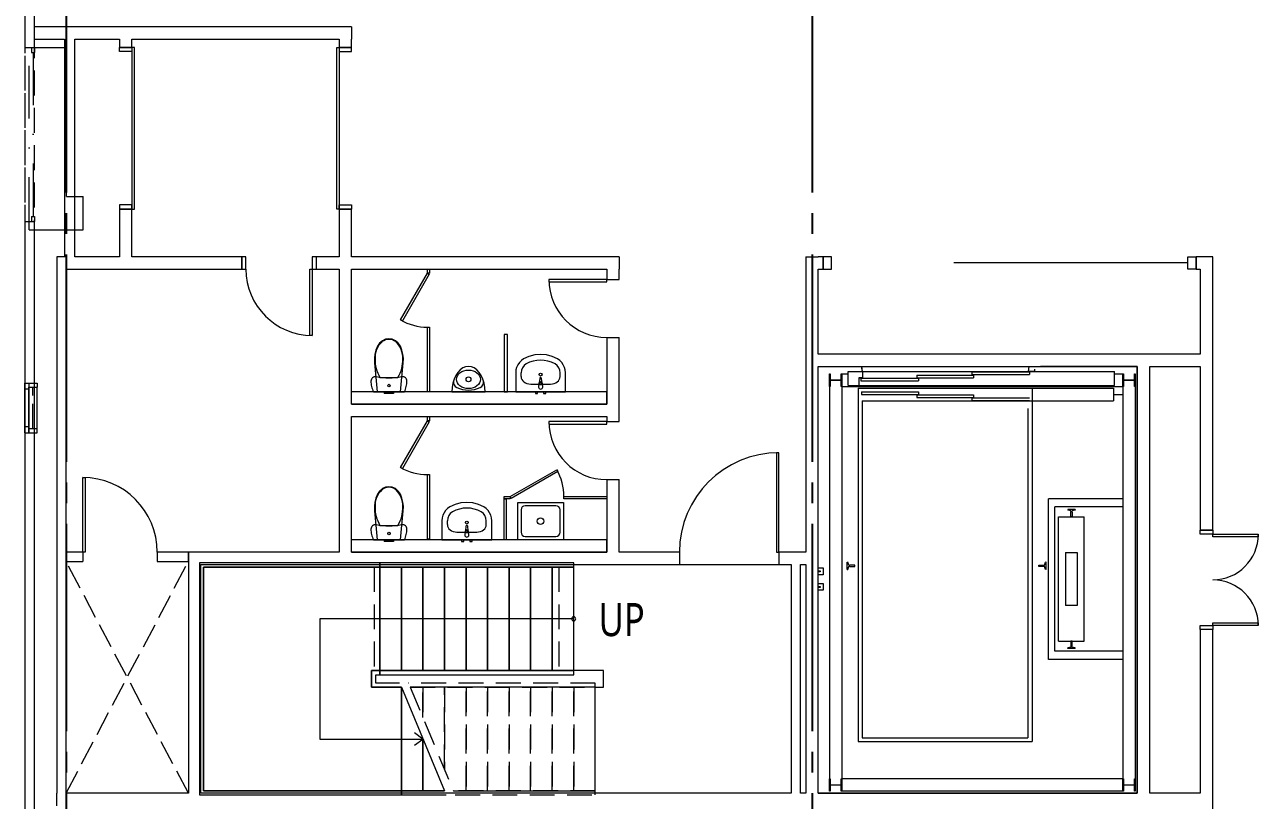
# Model space of a CAD drawing. Header units: millimetres. Extents: x -960 to 41501, y -1010 to 11880.
# Drawn here: x -50 to 1439, y 6051 to 6987 of the extents above; entities that cross this region are included whole.
import ezdxf
from ezdxf.enums import TextEntityAlignment as Align

# ---------------------------------------------------------------- set-up
doc = ezdxf.new("R2010")
doc.units = ezdxf.units.MM
doc.header["$LTSCALE"] = 100
for name, pattern in [('X-S-FAB-L10$0$COL-CEN-LIN', [3.25, 2.5, -0.25, 0.25, -0.25]), ('X-S-FAB-L10$0$HIDDEN', [0.4, 0.3, -0.1]), ('X-S-FAB-L10$0$JJP_虛線(退縮線、投影線、地下室範圍、非屬本工程、圖面分區)', [0.45, 0.3, -0.15]), ('X-S-FAB-L10$0$TAI_虛線', [5.644, 2.822, -2.822]), ('X-S-FAB-L10$0$虛線', [0.846667, 0.423333, -0.423333]), ('X-S-FAB-L10$0$點劃線', [1.340556, 0.635, -0.352778, 0, -0.352778])]:
    doc.linetypes.add(name, pattern=pattern)
for name, color, linetype in [('0-XREF', 7, 'Continuous'), ('X-S-FAB-L10$0$0-DIM-TXT', 8, 'Continuous'), ('X-S-FAB-L10$0$A-OBJE-2D', 8, 'X-S-FAB-L10$0$HIDDEN'), ('X-S-FAB-L10$0$A-OBJE-TOIL.3D', 8, 'Continuous'), ('X-S-FAB-L10$0$A-STRS', 8, 'Continuous'), ('X-S-FAB-L10$0$A-TEXT', 8, 'Continuous'), ('X-S-FAB-L10$0$A-WALL-EX', 8, 'Continuous'), ('X-S-FAB-L10$0$A-WALL-IN', 8, 'Continuous'), ('X-S-FAB-L10$0$BLOCK', 8, 'Continuous'), ('X-S-FAB-L10$0$CCL', 8, 'X-S-FAB-L10$0$COL-CEN-LIN'), ('X-S-FAB-L10$0$Door', 8, 'Continuous'), ('X-S-FAB-L10$0$L10_33_ELV', 8, 'Continuous'), ('X-S-FAB-L10$0$L10_33_SIAGE1', 8, 'Continuous'), ('X-S-FAB-L10$0$L10_33_SIAGE3', 8, 'Continuous'), ('X-S-FAB-L10$0$L10_33_STEEL2', 8, 'Continuous'), ('X-S-FAB-L10$0$S-SLAB-SHOW', 8, 'Continuous'), ('X-S-FAB-L10$0$Window', 8, 'Continuous')]:
    doc.layers.add(name, color=color, linetype=linetype)
doc.styles.add('X-S-FAB-L10$0$CHINA', font='simplex.shx', dxfattribs={"width": 0.75, "bigfont": 'chineset.shx'})
doc.styles.add('X-S-FAB-L10$0$Standard', font='', dxfattribs={"width": 0.8})
doc.styles.add('X-S-FAB-L10$0$TG_NOTE_TEXT', font='simplex.shx', dxfattribs={"width": 0.75, "bigfont": 'chineset.shx'})
doc.styles.get('X-S-FAB-L10$0$Standard').set_extended_font_data('Microsoft JhengHei')

# ---------------------------------------------------------------- blocks, each defined once
blk = doc.blocks.new('X-S-FAB-L10$0$FAB2-L05')
at = {"layer": 'X-S-FAB-L10$0$CCL'}
for p, q in [((-26160, 11005), (-26160, 0)), ((-25260, 11005), (-25260, 0))]:
    blk.add_line(p, q, dxfattribs=at)
blk = doc.blocks.new('X-S-FAB-L10$0$萬用門(22改)-REVISED[22]_1')
at = {"layer": 'X-S-FAB-L10$0$Door', "color": 4, "lineweight": 0}
for p, q in [((217, 6707.5), (212, 6707.5)), ((212, 6707.5), (212, 6692.5)), ((217, 6692.5), (217, 6707.5)), ((302, 6707.5), (297, 6707.5)), ((297, 6707.5), (297, 6692.5)), ((302, 6692.5), (302, 6707.5)), ((212, 6692.5), (217, 6692.5)), ((294, 6612.5), (294, 6692.5)), ((294, 6692.5), (297, 6692.5)), ((297, 6692.5), (297, 6612.5)), ((297, 6692.5), (302, 6692.5)), ((297, 6612.5), (294, 6612.5))]:
    blk.add_line(p, q, dxfattribs=at)
blk.add_arc((297, 6692.5), 80, 180, 270, dxfattribs=at)
blk = doc.blocks.new('X-S-FAB-L10$0$萬用門(22改)-REVISED[23]_1')
at = {"layer": 'X-S-FAB-L10$0$Door', "color": 4, "lineweight": 0}
for p, q in [((652.5, 6680), (582.5, 6680)), ((582.5, 6680), (582.5, 6677)), ((582.5, 6677), (652.5, 6677)), ((652.5, 6677), (652.5, 6680)), ((652.5, 6680), (667.5, 6680)), ((652.5, 6610), (667.5, 6610))]:
    blk.add_line(p, q, dxfattribs=at)
blk.add_arc((652.5, 6680), 70, 180, 270, dxfattribs=at)
blk = doc.blocks.new('X-S-FAB-L10$0$萬用門(22改)-REVISED[24]_1')
at = {"layer": 'X-S-FAB-L10$0$Door', "color": 4, "lineweight": 0}
for p, q in [((652.5, 6508.5), (582.5, 6508.5)), ((582.5, 6508.5), (582.5, 6505.5)), ((582.5, 6505.5), (652.5, 6505.5)), ((652.5, 6505.5), (652.5, 6508.5)), ((652.5, 6508.5), (667.5, 6508.5)), ((652.5, 6438.5), (667.5, 6438.5))]:
    blk.add_line(p, q, dxfattribs=at)
blk.add_arc((652.5, 6508.5), 70, 180, 270, dxfattribs=at)
blk = doc.blocks.new('X-S-FAB-L10$0$萬用門(22改)-REVISED[29]_1')
at = {"layer": 'X-S-FAB-L10$0$Door', "color": 4, "lineweight": 0}
for p, q in [((860, 6471), (857, 6471)), ((857, 6471), (857, 6351)), ((860, 6351), (860, 6471)), ((740, 6351), (740, 6336)), ((857, 6351), (860, 6351)), ((860, 6351), (860, 6336))]:
    blk.add_line(p, q, dxfattribs=at)
blk.add_arc((860, 6351), 120, 90, 180, dxfattribs=at)
blk = doc.blocks.new('X-S-FAB-L10$0$萬用門(22改)-REVISED[30]_1')
at = {"layer": 'X-S-FAB-L10$0$Door', "color": 4, "lineweight": 0}
for p, q in [((20, 6351), (20, 6441)), ((20, 6441), (23, 6441)), ((23, 6441), (23, 6351)), ((23, 6351), (20, 6351)), ((20, 6351), (20, 6339.7)), ((110, 6351), (110, 6339.7))]:
    blk.add_line(p, q, dxfattribs=at)
blk.add_arc((20, 6351), 90, 0, 90, dxfattribs=at)
blk = doc.blocks.new('X-S-FAB-L10$0$萬用門(22改)-REVISED[31]_1')
at = {"layer": 'X-S-FAB-L10$0$Door', "color": 4, "lineweight": 0}
for p, q in [((326.6, 6765), (326.6, 6960)), ((326.6, 6960), (329.6, 6960)), ((329.4, 6960), (329.4, 6955)), ((344.4, 6960), (329.4, 6960)), ((329.4, 6955), (344.4, 6955)), ((329.6, 6960), (329.6, 6765)), ((344.4, 6955), (344.4, 6960)), ((329.6, 6765), (326.6, 6765)), ((329.4, 6765), (329.4, 6770)), ((329.4, 6770), (344.4, 6770)), ((344.4, 6765), (329.4, 6765)), ((344.4, 6770), (344.4, 6765))]:
    blk.add_line(p, q, dxfattribs=at)
blk = doc.blocks.new('X-S-FAB-L10$0$萬用門(22改)-REVISED[32]_1')
at = {"layer": 'X-S-FAB-L10$0$Door', "color": 4, "lineweight": 0}
for p, q in [((64.4, 6955), (64.4, 6960)), ((64.4, 6960), (79.4, 6960)), ((79.4, 6955), (64.4, 6955)), ((79.4, 6960), (79.4, 6955)), ((79.4, 6960), (79.4, 6765)), ((82.4, 6960), (79.4, 6960)), ((82.4, 6765), (82.4, 6960)), ((79.4, 6770), (64.4, 6770)), ((64.4, 6770), (64.4, 6765)), ((64.4, 6765), (79.4, 6765)), ((79.4, 6765), (79.4, 6770)), ((79.4, 6765), (82.4, 6765))]:
    blk.add_line(p, q, dxfattribs=at)
blk = doc.blocks.new('X-S-FAB-L10$0$萬用門(22改)-REVISED[56]_1')
at = {"layer": 'X-S-FAB-L10$0$Door', "linetype": 'X-S-FAB-L10$0$TAI_虛線', "lineweight": 0}
for p, q in [((923.5, 6707.5), (913.5, 6707.5)), ((913.5, 6707.5), (913.5, 6692.5)), ((923.5, 6692.5), (923.5, 6707.5)), ((1353.5, 6700), (923.5, 6700)), ((1353.5, 6692.5), (1353.5, 6707.5)), ((1353.5, 6707.5), (1363.5, 6707.5)), ((1363.5, 6707.5), (1363.5, 6692.5)), ((913.5, 6692.5), (923.5, 6692.5)), ((1363.5, 6692.5), (1353.5, 6692.5))]:
    blk.add_line(p, q, dxfattribs=at)
blk = doc.blocks.new('X-S-FAB-L10')
at = {"layer": 'X-S-FAB-L10$0$A-OBJE-2D', "linetype": 'X-S-FAB-L10$0$HIDDEN', "lineweight": 0}
for p, q in [((0, 6060), (147.5, 6339.8)), ((147.5, 6060), (0, 6339.8))]:
    blk.add_line(p, q, dxfattribs=at)
at = {"layer": 'X-S-FAB-L10$0$A-OBJE-TOIL.3D', "lineweight": 0}
for p, q in [((549, 6562.8), (549, 6567.4)), ((596, 6562.8), (596, 6567.4)), ((378.6, 6561.8), (389.5, 6561.8)), ((389.5, 6561.8), (400.4, 6561.8)), ((560.6, 6553.7), (584.4, 6553.7)), ((571.1, 6552.7), (571.1, 6554.2)), ((573.9, 6552.7), (571.1, 6552.7)), ((573.9, 6554.2), (573.9, 6552.7)), ((385.5, 6544.5), (383.8, 6544.5)), ((383.8, 6544.5), (383.8, 6542.5)), ((385.5, 6542.5), (383.8, 6542.5)), ((387.9, 6544.5), (385.5, 6544.5)), ((387.9, 6542.5), (385.5, 6542.5)), ((388.4, 6544.5), (387.9, 6544.5)), ((387.9, 6544.5), (387.9, 6542.5)), ((388.4, 6542.5), (387.9, 6542.5)), ((389.5, 6544.5), (388.4, 6544.5)), ((389.5, 6542.5), (388.4, 6542.5)), ((390.6, 6544.5), (389.5, 6544.5)), ((390.6, 6542.5), (389.5, 6542.5)), ((391.1, 6544.5), (390.6, 6544.5)), ((391.1, 6542.5), (390.6, 6542.5)), ((391.1, 6544.5), (391.1, 6542.5)), ((393.5, 6544.5), (391.1, 6544.5)), ((393.5, 6542.5), (391.1, 6542.5)), ((395.2, 6544.5), (393.5, 6544.5)), ((395.2, 6542.5), (393.5, 6542.5)), ((395.2, 6544.5), (395.2, 6542.5)), ((549, 6402), (549, 6375)), ((591, 6407), (554, 6407)), ((596, 6375), (596, 6402)), ((460, 6384.3), (460, 6388.9)), ((507, 6384.3), (507, 6388.9)), ((378.6, 6383.3), (389.5, 6383.3)), ((389.5, 6383.3), (400.4, 6383.3)), ((471.6, 6375.2), (495.4, 6375.2)), ((482.1, 6374.2), (482.1, 6375.7)), ((484.9, 6374.2), (482.1, 6374.2)), ((484.9, 6375.7), (484.9, 6374.2)), ((385.5, 6366), (383.8, 6366)), ((383.8, 6366), (383.8, 6364)), ((385.5, 6364), (383.8, 6364)), ((387.9, 6366), (385.5, 6366)), ((387.9, 6364), (385.5, 6364)), ((388.4, 6366), (387.9, 6366)), ((387.9, 6366), (387.9, 6364)), ((388.4, 6364), (387.9, 6364)), ((389.5, 6366), (388.4, 6366)), ((389.5, 6364), (388.4, 6364)), ((390.6, 6366), (389.5, 6366)), ((390.6, 6364), (389.5, 6364)), ((391.1, 6366), (390.6, 6366)), ((391.1, 6364), (390.6, 6364)), ((391.1, 6366), (391.1, 6364)), ((393.5, 6366), (391.1, 6366)), ((393.5, 6364), (391.1, 6364)), ((395.2, 6366), (393.5, 6366)), ((395.2, 6364), (393.5, 6364)), ((395.2, 6366), (395.2, 6364)), ((554, 6370), (591, 6370))]:
    blk.add_line(p, q, dxfattribs=at)
at = {"layer": 'X-S-FAB-L10$0$A-OBJE-TOIL.3D', "lineweight": 0, "flags": 128}
for points in [[(438.2, 6686.3), (405.7, 6630), (403.5, 6631.2), (436, 6687.5)], [(438.5, 6687.5), (436, 6687.5), (436, 6692.5), (438.5, 6692.5)], [(438.5, 6544.5), (436, 6544.5), (436, 6622.5), (438.5, 6622.5)], [(528.5, 6544.5), (532.5, 6544.5), (532.5, 6613.5), (528.5, 6613.5)], [(406.4, 6589.8), (405.2, 6594.8), (403.3, 6599.5), (400.7, 6603.2), (397.4, 6606.1), (393.6, 6607.9), (389.5, 6608.5), (385.4, 6607.9), (381.6, 6606.1), (378.3, 6603.2), (375.7, 6599.5), (373.8, 6594.8), (372.6, 6589.8), (372, 6584.7), (372.2, 6579.5), (375.4, 6544.5), (403.6, 6544.5), (406.8, 6579.5), (407, 6584.7)], [(602.5, 6544.5), (602.5, 6567.4), (602.2, 6570.8), (601.4, 6574), (599.9, 6577.1), (598.1, 6579.8), (595.7, 6582.2), (593, 6584.1), (586.5, 6587.1), (579.6, 6588.9), (572.5, 6589.5), (565.4, 6588.9), (558.5, 6587.1), (552, 6584.1), (549.3, 6582.2), (546.9, 6579.8), (545.1, 6577.1), (543.6, 6574), (542.8, 6570.8), (542.5, 6567.4), (542.5, 6544.5)], [(505.5, 6544.5), (505.2, 6549.8), (504.3, 6554.9), (502.8, 6559.8), (500.8, 6564.1), (498.4, 6567.9), (495.5, 6570.9), (492.3, 6573.2), (489, 6574.5), (485.5, 6575), (482, 6574.5), (478.7, 6573.2), (475.5, 6570.9), (472.6, 6567.9), (470.2, 6564.1), (468.2, 6559.8), (466.7, 6554.9), (465.8, 6549.8), (465.5, 6544.5), (485.5, 6544.5)], [(408.2, 6544.5), (408.9, 6546), (409.5, 6547.6), (410, 6549.1), (410.5, 6550.7), (410.8, 6552.4), (411.1, 6554), (411.2, 6555.7), (411.3, 6557.3), (411.1, 6558.5), (410.7, 6559.6), (410.1, 6560.6), (409.3, 6561.4), (408.3, 6562), (407.3, 6562.4), (406.1, 6562.6), (404.9, 6562.5), (401.1, 6561.8), (397.3, 6561.3), (393.4, 6561), (389.5, 6560.9), (385.6, 6561), (381.7, 6561.3), (377.9, 6561.8), (374.1, 6562.5), (372.9, 6562.6), (371.7, 6562.4), (370.7, 6562), (369.7, 6561.4), (368.9, 6560.6), (368.3, 6559.6), (367.9, 6558.5), (367.7, 6557.3), (367.8, 6555.7), (367.9, 6554), (368.2, 6552.4), (368.5, 6550.7), (369, 6549.1), (369.5, 6547.6), (370.1, 6546), (370.8, 6544.5)], [(568.9, 6544.5), (566.2, 6544.5), (566.2, 6542.5), (568.9, 6542.5)], [(578.9, 6544.5), (576.2, 6544.5), (576.2, 6542.5), (578.9, 6542.5)], [(438.2, 6508.3), (405.7, 6452), (403.5, 6453.2), (436, 6509.5)], [(438.5, 6509.5), (436, 6509.5), (436, 6514.5), (438.5, 6514.5)], [(535.6, 6418), (591.9, 6450.5), (593.2, 6448.3), (536.9, 6415.8)], [(438.5, 6366.5), (436, 6366.5), (436, 6444.5), (438.5, 6444.5)], [(406.4, 6411.3), (405.2, 6416.3), (403.3, 6421), (400.7, 6424.7), (397.4, 6427.6), (393.6, 6429.4), (389.5, 6430), (385.4, 6429.4), (381.6, 6427.6), (378.3, 6424.7), (375.7, 6421), (373.8, 6416.3), (372.6, 6411.3), (372, 6406.2), (372.2, 6401), (375.4, 6366), (403.6, 6366), (406.8, 6401), (407, 6406.2)], [(535.6, 6418), (535.6, 6415.5), (528.5, 6415.5), (528.5, 6418)], [(531, 6366), (528.5, 6366), (528.5, 6415.5), (531, 6415.5)], [(652.5, 6418), (652.5, 6415.5), (600.6, 6415.5), (600.6, 6418)], [(513.5, 6366), (513.5, 6388.9), (513.2, 6392.3), (512.4, 6395.5), (510.9, 6398.6), (509.1, 6401.3), (506.7, 6403.7), (504, 6405.6), (497.5, 6408.6), (490.6, 6410.4), (483.5, 6411), (476.4, 6410.4), (469.5, 6408.6), (463, 6405.6), (460.3, 6403.7), (457.9, 6401.3), (456.1, 6398.6), (454.6, 6395.5), (453.8, 6392.3), (453.5, 6388.9), (453.5, 6366)], [(545, 6411), (600, 6411), (600, 6366), (545, 6366)], [(408.2, 6366), (408.9, 6367.5), (409.5, 6369.1), (410, 6370.6), (410.5, 6372.2), (410.8, 6373.9), (411.1, 6375.5), (411.2, 6377.2), (411.3, 6378.8), (411.1, 6380), (410.7, 6381.1), (410.1, 6382.1), (409.3, 6382.9), (408.3, 6383.5), (407.3, 6383.9), (406.1, 6384.1), (404.9, 6384), (401.1, 6383.3), (397.3, 6382.8), (393.4, 6382.5), (389.5, 6382.4), (385.6, 6382.5), (381.7, 6382.8), (377.9, 6383.3), (374.1, 6384), (372.9, 6384.1), (371.7, 6383.9), (370.7, 6383.5), (369.7, 6382.9), (368.9, 6382.1), (368.3, 6381.1), (367.9, 6380), (367.7, 6378.8), (367.8, 6377.2), (367.9, 6375.5), (368.2, 6373.9), (368.5, 6372.2), (369, 6370.6), (369.5, 6369.1), (370.1, 6367.5), (370.8, 6366)], [(479.9, 6366), (477.2, 6366), (477.2, 6364), (479.9, 6364)], [(489.9, 6366), (487.2, 6366), (487.2, 6364), (489.9, 6364)]]:
    blk.add_lwpolyline(points, close=True, dxfattribs=at)
for points in [[(575, 6550.2), (574.6, 6554.4, 0.12102), (574.3, 6555.4), (573.6, 6560.7, 0.882566), (571.4, 6560.7), (570.7, 6555.4, 0.12102), (570.4, 6554.4), (570, 6550.2, 1)], [(486, 6371.7), (485.6, 6375.9, 0.12102), (485.3, 6376.9), (484.6, 6382.2, 0.882566), (482.4, 6382.2), (481.7, 6376.9, 0.12102), (481.4, 6375.9), (481, 6371.7, 1)]]:
    blk.add_lwpolyline(points, format="xyb", close=True, dxfattribs=at)
for points in [[(652.5, 6544.5), (344.5, 6544.5)], [(344.5, 6529.5), (344.5, 6544.5)], [(652.5, 6529.5), (652.5, 6544.5)], [(344.5, 6529.5), (652.5, 6529.5)], [(652.5, 6366), (344.5, 6366)], [(344.5, 6351), (344.5, 6366)], [(652.5, 6351), (652.5, 6366)], [(344.5, 6351), (652.5, 6351)]]:
    blk.add_lwpolyline(points, dxfattribs=at)
at = {"layer": 'X-S-FAB-L10$0$A-OBJE-TOIL.3D', "lineweight": 0}
for centre, radius in [((572.5, 6565.2), 1.75), ((485.5, 6559.5), 3), ((483.5, 6386.7), 1.75), ((572.5, 6388.5), 4)]:
    blk.add_circle(centre, radius, dxfattribs=at)
for centre, radius, start, end in [((436, 6687.5), 65, 240, 270), ((474.3, 6556), 7, 169.1855, 244.5474), ((485.5, 6579.5), 33, 244.5474, 270), ((485.5, 6579.5), 33, 270, 295.4526), ((496.7, 6556), 7, 295.4526, 10.8145), ((572.5, 6554.2), 2.11, 32.771, 147.229), ((572.5, 6554.2), 1.36, 0, 180), ((436, 6509.5), 65, 240, 270), ((535.6, 6418), 65, 0, 30), ((554, 6402), 5, 90, 180), ((591, 6402), 5, 0, 90), ((483.5, 6375.7), 2.11, 32.771, 147.229), ((483.5, 6375.7), 1.36, 0, 180), ((554, 6375), 5, 180, 270), ((591, 6375), 5, 270, 0)]:
    blk.add_arc(centre, radius, start, end, dxfattribs=at)
for centre, major_axis, ratio, start_param, end_param in [((398.4, 6585.7), (0, 25.7), 0.999377, 0.725935, 1.626524), ((389.6, 6593.8), (0, 13.9), 0.999377, 0.005861, 0.632505), ((389.4, 6593.8), (0, 13.9), 0.999377, 5.650681, 6.277325), ((380.6, 6585.7), (0, 25.7), 0.999377, 4.656658, 5.557246), ((415.3, 6583.3), (0, 42.6), 0.999377, 1.547178, 2.100199), ((363.7, 6583.3), (0, 42.6), 0.999377, 4.182984, 4.736005), ((572.5, 6544.5), (0, 38.2), 0.956522, 5.78621, 6.78016), ((560.6, 6567.4), (0, 12.1), 0.956522, 0.496975, 1.570796), ((584.4, 6567.4), (0, 12.1), 0.956522, 4.712389, 5.78621), ((560.6, 6562.8), (11.6, 0), 0.783646, 3.141593, 4.712389), ((584.4, 6562.8), (11.6, 0), 0.783646, 4.712389, 6.283185), ((398.4, 6407.2), (0, 25.7), 0.999377, 0.725935, 1.626524), ((389.6, 6415.3), (0, 13.9), 0.999377, 0.005861, 0.632505), ((389.4, 6415.3), (0, 13.9), 0.999377, 5.650681, 6.277325), ((380.6, 6407.2), (0, 25.7), 0.999377, 4.656658, 5.557246), ((415.3, 6404.8), (0, 42.6), 0.999377, 1.547178, 2.100199), ((363.7, 6404.8), (0, 42.6), 0.999377, 4.182984, 4.736005), ((483.5, 6366), (0, 38.2), 0.956522, 5.78621, 6.78016), ((471.6, 6388.9), (0, 12.1), 0.956522, 0.496975, 1.570796), ((495.4, 6388.9), (0, 12.1), 0.956522, 4.712389, 5.78621), ((471.6, 6384.3), (11.6, 0), 0.783646, 3.141593, 4.712389), ((495.4, 6384.3), (11.6, 0), 0.783646, 4.712389, 6.283185)]:
    blk.add_ellipse(centre, major_axis=major_axis, ratio=ratio, start_param=start_param, end_param=end_param, dxfattribs=at)
for centre, major_axis, ratio in [((485.5, 6559.5), (14.5, 0), 0.772414), ((389.5, 6552), (1.5, 0), 0.999724), ((389.5, 6373.5), (1.5, 0), 0.999724)]:
    blk.add_ellipse(centre, major_axis=major_axis, ratio=ratio, dxfattribs=at)
at = {"layer": 'X-S-FAB-L10$0$A-STRS', "lineweight": 0}
for p, q in [((378.5, 6338), (160.9, 6338)), ((160.9, 6338), (160.9, 6058)), ((165.9, 6063), (165.9, 6333)), ((165.9, 6333), (378.5, 6333)), ((165.9, 6333), (165.9, 6063)), ((371.6, 6333), (165.9, 6333)), ((165.9, 6333), (165.9, 6063)), ((378.5, 6333), (165.9, 6333)), ((378.5, 6333), (371.6, 6333)), ((612.5, 6338), (378.5, 6338)), ((378.5, 6338), (378.5, 6333)), ((378.5, 6333), (378.5, 6338)), ((378.5, 6333), (612.5, 6333)), ((612.5, 6333), (378.5, 6333)), ((378.5, 6208), (378.5, 6333)), ((378.5, 6208), (378.5, 6333)), ((378.5, 6208), (378.5, 6333)), ((404.5, 6333), (378.5, 6333)), ((378.5, 6333), (378.5, 6208)), ((378.5, 6208), (378.5, 6333)), ((404.5, 6208), (404.5, 6333)), ((430.5, 6333), (404.5, 6333)), ((404.5, 6333), (404.5, 6208)), ((404.5, 6208), (404.5, 6333)), ((430.5, 6208), (430.5, 6333)), ((456.5, 6333), (430.5, 6333)), ((430.5, 6333), (430.5, 6208)), ((430.5, 6208), (430.5, 6333)), ((456.5, 6208), (456.5, 6333)), ((482.5, 6333), (456.5, 6333)), ((456.5, 6333), (456.5, 6208)), ((456.5, 6208), (456.5, 6333)), ((482.5, 6208), (482.5, 6333)), ((508.5, 6333), (482.5, 6333)), ((482.5, 6333), (482.5, 6208)), ((482.5, 6208), (482.5, 6333)), ((508.5, 6208), (508.5, 6333)), ((534.5, 6333), (508.5, 6333)), ((508.5, 6333), (508.5, 6208)), ((508.5, 6208), (508.5, 6333)), ((534.5, 6208), (534.5, 6333)), ((560.5, 6333), (534.5, 6333)), ((534.5, 6333), (534.5, 6208)), ((534.5, 6208), (534.5, 6333)), ((560.5, 6208), (560.5, 6333)), ((586.5, 6333), (560.5, 6333)), ((560.5, 6333), (560.5, 6208)), ((560.5, 6208), (560.5, 6333)), ((586.5, 6208), (586.5, 6333)), ((612.5, 6333), (586.5, 6333)), ((586.5, 6333), (586.5, 6208)), ((586.5, 6208), (586.5, 6333)), ((612.5, 6333), (612.5, 6338)), ((612.5, 6208), (612.5, 6333)), ((612.5, 6208), (612.5, 6333)), ((378.5, 6270.5), (306, 6270.5)), ((306, 6270.5), (306, 6125.5)), ((586.5, 6270.5), (378.5, 6270.5)), ((612.5, 6270.5), (586.5, 6270.5)), ((378.5, 6208), (368.5, 6208)), ((368.5, 6208), (368.5, 6188)), ((368.5, 6188), (368.5, 6208)), ((368.5, 6208), (371.6, 6208)), ((368.5, 6188), (368.5, 6208)), ((368.5, 6208), (378.5, 6208)), ((371.6, 6208), (378.5, 6208)), ((612.5, 6208), (378.5, 6208)), ((378.5, 6208), (378.5, 6203)), ((378.5, 6203), (378.5, 6208)), ((378.5, 6208), (612.5, 6208)), ((378.5, 6208), (404.5, 6208)), ((404.5, 6208), (430.5, 6208)), ((430.5, 6208), (456.5, 6208)), ((456.5, 6208), (482.5, 6208)), ((482.5, 6208), (508.5, 6208)), ((508.5, 6208), (534.5, 6208)), ((534.5, 6208), (560.5, 6208)), ((560.5, 6208), (586.5, 6208)), ((586.5, 6208), (612.5, 6208)), ((612.5, 6203), (612.5, 6208)), ((373.5, 6193), (373.5, 6203)), ((373.5, 6203), (378.5, 6203)), ((402.4, 6193), (373.5, 6193)), ((378.5, 6203), (612.5, 6203)), ((368.5, 6188), (404.5, 6188)), ((404.5, 6188), (368.5, 6188)), ((404.5, 6188), (368.5, 6188)), ((404.5, 6188), (404.5, 6063)), ((404.5, 6188), (404.5, 6063)), ((404.5, 6063), (404.5, 6188)), ((404.5, 6188), (404.5, 6063)), ((404.5, 6188), (456.5, 6063)), ((430.5, 6125.5), (420.5, 6133)), ((306, 6125.5), (404.5, 6125.5)), ((404.5, 6125.5), (430.5, 6125.5)), ((420.5, 6118), (430.5, 6125.5)), ((430.5, 6125.5), (430.5, 6063)), ((430.5, 6063), (430.5, 6125.5)), ((430.5, 6125.5), (430.5, 6063)), ((404.5, 6063), (165.9, 6063)), ((165.9, 6063), (404.5, 6063)), ((165.9, 6063), (404.5, 6063)), ((404.5, 6058), (404.5, 6063)), ((456.5, 6063), (404.5, 6063)), ((404.5, 6063), (404.5, 6058)), ((404.5, 6063), (456.5, 6063)), ((404.5, 6063), (430.5, 6063)), ((430.5, 6063), (456.5, 6063)), ((160.9, 6058), (404.5, 6058)), ((404.5, 6058), (458.6, 6058))]:
    blk.add_line(p, q, dxfattribs=at)
at = {"layer": 'X-S-FAB-L10$0$A-STRS', "linetype": 'X-S-FAB-L10$0$JJP_虛線(退縮線、投影線、地下室範圍、非屬本工程、圖面分區)', "lineweight": 0}
for p, q in [((371.6, 6333), (371.6, 6208)), ((594.7, 6333), (594.7, 6208)), ((638.5, 6193), (413.3, 6193)), ((638.5, 6188), (638.5, 6193)), ((404.5, 6188), (404.5, 6063)), ((415.3, 6188), (638.5, 6188)), ((430.5, 6188), (415.3, 6188)), ((415.3, 6188), (467.3, 6063)), ((430.5, 6188), (430.5, 6151.5)), ((430.5, 6151.5), (430.5, 6188)), ((430.5, 6188), (430.5, 6151.5)), ((456.5, 6188), (430.5, 6188)), ((456.5, 6188), (456.5, 6089)), ((456.5, 6089), (456.5, 6188)), ((456.5, 6188), (456.5, 6089)), ((482.5, 6188), (456.5, 6188)), ((482.5, 6188), (482.5, 6063)), ((482.5, 6063), (482.5, 6188)), ((482.5, 6188), (482.5, 6063)), ((508.5, 6188), (482.5, 6188)), ((508.5, 6188), (508.5, 6063)), ((508.5, 6063), (508.5, 6188)), ((508.5, 6188), (508.5, 6063)), ((534.5, 6188), (508.5, 6188)), ((534.5, 6188), (534.5, 6063)), ((534.5, 6063), (534.5, 6188)), ((534.5, 6188), (534.5, 6063)), ((560.5, 6188), (534.5, 6188)), ((560.5, 6188), (560.5, 6063)), ((560.5, 6063), (560.5, 6188)), ((560.5, 6188), (560.5, 6063)), ((586.5, 6188), (560.5, 6188)), ((586.5, 6188), (586.5, 6063)), ((586.5, 6063), (586.5, 6188)), ((586.5, 6188), (586.5, 6063)), ((612.5, 6188), (586.5, 6188)), ((612.5, 6188), (612.5, 6063)), ((612.5, 6063), (612.5, 6188)), ((612.5, 6188), (612.5, 6063)), ((638.5, 6188), (612.5, 6188)), ((638.5, 6063), (638.5, 6188)), ((638.5, 6063), (467.3, 6063)), ((467.3, 6063), (482.5, 6063)), ((482.5, 6063), (508.5, 6063)), ((508.5, 6063), (534.5, 6063)), ((534.5, 6063), (560.5, 6063)), ((560.5, 6063), (586.5, 6063)), ((586.5, 6063), (612.5, 6063)), ((612.5, 6063), (638.5, 6063)), ((638.5, 6058), (638.5, 6063)), ((469.4, 6058), (638.5, 6058))]:
    blk.add_line(p, q, dxfattribs=at)
at = {"layer": 'X-S-FAB-L10$0$A-STRS', "linetype": 'X-S-FAB-L10$0$虛線', "lineweight": 0}
for p, q in [((638.5, 6188), (415.3, 6188)), ((638.5, 6063), (638.5, 6188)), ((467.3, 6063), (638.5, 6063))]:
    blk.add_line(p, q, dxfattribs=at)
at = {"layer": 'X-S-FAB-L10$0$A-STRS', "lineweight": 0, "flags": 128}
blk.add_lwpolyline([(612.5, 6273, 1), (612.5, 6268, 1)], format="xyb", close=True, dxfattribs=at)
at = {"layer": 'X-S-FAB-L10$0$A-WALL-EX', "linetype": 'X-S-FAB-L10$0$JJP_虛線(退縮線、投影線、地下室範圍、非屬本工程、圖面分區)', "lineweight": 0}
blk.add_line((-50, 8288), (-50, -253), dxfattribs=at)
at = {"layer": 'X-S-FAB-L10$0$A-WALL-EX', "lineweight": 0}
for p, q in [((-50, 7000), (-50, 6960)), ((-38, 6960), (-38, 7000)), ((-50, 6960), (-38, 6960)), ((-50, 6750), (-38, 6750)), ((-50, 6750), (-50, 6555)), ((-38, 6555), (-38, 6750)), ((-50, 6555), (-50, 6495)), ((-38, 6495), (-38, 6555)), ((-50, 6495), (-50, 5585)), ((-38, 5585), (-38, 6495))]:
    blk.add_line(p, q, dxfattribs=at)
at = {"layer": 'X-S-FAB-L10$0$A-WALL-EX', "linetype": 'X-S-FAB-L10$0$JJP_虛線(退縮線、投影線、地下室範圍、非屬本工程、圖面分區)', "lineweight": 0, "flags": 128}
for points in [[(-50, 8300), (-50, -265)], [(-38, -253), (-38, 8288)]]:
    blk.add_lwpolyline(points, dxfattribs=at)
at = {"layer": 'X-S-FAB-L10$0$A-WALL-IN', "lineweight": 0}
for p, q in [((79.4, 6960), (64.6, 6960)), ((329.6, 6960), (344.4, 6960)), ((79.4, 6765), (64.6, 6765)), ((329.6, 6765), (344.4, 6765)), ((212, 6692.5), (212, 6707.5)), ((302, 6692.5), (302, 6707.5)), ((913.5, 6692.5), (913.5, 6707.5)), ((1363.5, 6692.5), (1363.5, 6707.5)), ((1383.5, 6707.5), (1368.5, 6707.5)), ((1383.5, 6377.5), (1383.5, 6707.5)), ((1368.5, 6692.5), (1368.5, 6590)), ((652.5, 6680), (667.5, 6680)), ((652.5, 6610), (667.5, 6610)), ((1368.5, 6575), (1368.5, 6377.5)), ((652.5, 6508.5), (667.5, 6508.5)), ((652.5, 6438.5), (667.5, 6438.5)), ((1383.5, 6377.5), (1368.5, 6377.5)), ((20, 6351), (20, 6339.8)), ((110, 6351), (110, 6339.8)), ((740, 6351), (740, 6336)), ((860, 6351), (860, 6336)), ((1383.5, 6257.5), (1368.5, 6257.5)), ((1368.5, 6257.5), (1368.5, 6060)), ((1383.5, 6020), (1383.5, 6257.5))]:
    blk.add_line(p, q, dxfattribs=at)
at = {"layer": 'X-S-FAB-L10$0$A-WALL-IN', "lineweight": 0, "flags": 128}
for points in [[(344.4, 6985), (-38, 6985)], [(-38, 6970), (-38, 6985)], [(344.4, 6985), (344.4, 6970)], [(-38, 6970), (-1.8, 6970)], [(-1.8, 6970), (-1.8, 6707.5)], [(10.7, 6970), (64.6, 6970)], [(10.7, 6707.5), (10.7, 6970)], [(64.6, 6970), (64.6, 6960)], [(79.4, 6970), (329.6, 6970)], [(79.4, 6960), (79.4, 6970)], [(329.6, 6970), (329.6, 6960)], [(344.4, 6960), (344.4, 6970)], [(64.6, 6765), (64.6, 6707.5)], [(79.4, 6707.5), (79.4, 6765)], [(329.6, 6765), (329.6, 6707.5)], [(344.4, 6707.5), (344.4, 6765)], [(0, 6707.5), (-11.3, 6707.5)], [(-11.3, 6707.5), (-11.3, 6060)], [(64.6, 6707.5), (10.7, 6707.5)], [(212, 6707.5), (79.4, 6707.5)], [(329.6, 6707.5), (302, 6707.5)], [(667.5, 6707.5), (344.4, 6707.5)], [(667.5, 6707.5), (667.5, 6692.5)], [(892.5, 6707.5), (907.5, 6707.5)], [(892.5, 6707.5), (892.5, 6351)], [(913.5, 6707.5), (907.5, 6707.5)], [(1368.5, 6707.5), (1363.5, 6707.5)], [(0, 6692.5), (212, 6692.5)], [(0, 6351), (0, 6692.5)], [(302, 6692.5), (329.5, 6692.5)], [(329.5, 6692.5), (329.5, 6351)], [(344.5, 6692.5), (652.5, 6692.5)], [(344.5, 6529.5), (344.5, 6692.5)], [(652.5, 6692.5), (652.5, 6680)], [(667.5, 6680), (667.5, 6692.5)], [(907.5, 6590), (907.5, 6692.5)], [(907.5, 6692.5), (913.5, 6692.5)], [(1363.5, 6692.5), (1368.5, 6692.5)], [(652.5, 6610), (652.5, 6529.5)], [(667.5, 6508.5), (667.5, 6610)], [(1368.5, 6590), (907.5, 6590)], [(907.5, 6060), (907.5, 6575)], [(907.5, 6575), (1292.5, 6575)], [(1292.5, 6575), (1292.5, 6060)], [(1307.5, 6575), (1368.5, 6575)], [(1307.5, 6060), (1307.5, 6575)], [(652.5, 6529.5), (344.5, 6529.5)], [(344.5, 6351), (344.5, 6514.5)], [(344.5, 6514.5), (652.5, 6514.5)], [(652.5, 6514.5), (652.5, 6508.5)], [(652.5, 6438.5), (652.5, 6351)], [(667.5, 6351), (667.5, 6438.5)], [(20, 6351), (0, 6351)], [(147.5, 6351), (110, 6351)], [(329.5, 6351), (147.5, 6351)], [(147.5, 6351), (147.5, 6336)], [(147.5, 6339.8), (147.5, 6351)], [(652.5, 6351), (344.5, 6351)], [(740, 6351), (667.5, 6351)], [(892.5, 6351), (860, 6351)], [(0, 6060), (0, 6339.8)], [(0, 6339.8), (20, 6339.8)], [(110, 6339.8), (147.5, 6339.8)], [(147.5, 6336), (147.5, 6060)], [(162.5, 6336), (740, 6336)], [(162.5, 6060), (162.5, 6336)], [(860, 6336), (875, 6336)], [(875, 6336), (875, 6060)], [(886.2, 6336), (892.5, 6336)], [(886.2, 6060), (886.2, 6336)], [(892.5, 6336), (892.5, 6060)], [(-11.3, 6045), (-11.3, 6060)], [(147.5, 6060), (0, 6060)], [(875, 6060), (162.5, 6060)], [(892.5, 6060), (886.2, 6060)], [(1292.5, 6060), (907.5, 6060)], [(1368.5, 6060), (1307.5, 6060)]]:
    blk.add_lwpolyline(points, dxfattribs=at)
at = {"layer": 'X-S-FAB-L10$0$Door', "linetype": 'X-S-FAB-L10$0$點劃線', "lineweight": 0}
for p, q in [((-44.6, 6960), (0.4, 6960)), ((-44.6, 6740), (-44.6, 6960)), ((-41.6, 6960), (-41.6, 6954)), ((-41.6, 6954), (-38, 6954)), ((-39.8, 6954), (-39.8, 6756)), ((-38, 6960), (-38, 6954)), ((0.4, 6780), (0.4, 6960)), ((0.4, 6780), (20.4, 6780)), ((20.4, 6740), (20.4, 6780)), ((-41.6, 6756), (-41.6, 6750)), ((-41.6, 6756), (-38, 6756)), ((-41.6, 6750), (-38, 6750)), ((-38, 6756), (-38, 6750)), ((-44.6, 6740), (0.4, 6740)), ((0.4, 6740), (20.4, 6740))]:
    blk.add_line(p, q, dxfattribs=at)
at = {"layer": 'X-S-FAB-L10$0$Door', "lineweight": 0}
for p, q in [((1368.5, 6372.5), (1368.5, 6377.5)), ((1368.5, 6377.5), (1383.5, 6377.5)), ((1383.5, 6372.5), (1368.5, 6372.5)), ((1383.5, 6377.5), (1383.5, 6372.5)), ((1383.5, 6372.5), (1438.5, 6372.5)), ((1383.5, 6369.5), (1383.5, 6372.5)), ((1438.5, 6372.5), (1438.5, 6369.5)), ((1438.5, 6369.5), (1383.5, 6369.5)), ((1368.5, 6257.5), (1368.5, 6262.5)), ((1368.5, 6262.5), (1383.5, 6262.5)), ((1383.5, 6257.5), (1368.5, 6257.5)), ((1383.5, 6265.5), (1438.5, 6265.5)), ((1383.5, 6262.5), (1383.5, 6265.5)), ((1438.5, 6262.5), (1383.5, 6262.5)), ((1383.5, 6262.5), (1383.5, 6257.5)), ((1438.5, 6265.5), (1438.5, 6262.5))]:
    blk.add_line(p, q, dxfattribs=at)
for centre, start, end in [((1383.5, 6372.5), 270, 0), ((1383.5, 6262.5), 0, 90)]:
    blk.add_arc(centre, 55, start, end, dxfattribs=at)
at = {"layer": 'X-S-FAB-L10$0$L10_33_ELV', "lineweight": 0}
for p, q in [((921, 6566), (921, 6062.5)), ((936, 6566), (943.5, 6566)), ((936, 6566), (936, 6062.5)), ((943.5, 6568.9), (1265, 6568.9)), ((943.5, 6552), (943.5, 6568.9)), ((960.8, 6568.9), (959.8, 6575)), ((960.8, 6568.9), (959.8, 6575)), ((961, 6568.9), (960, 6575)), ((961, 6568.9), (960, 6575)), ((960.8, 6568.9), (960.8, 6565.4)), ((960.8, 6568.9), (960.8, 6561.7)), ((961, 6568.9), (961, 6568.9)), ((961, 6568.9), (961, 6565.2)), ((961, 6568.9), (961, 6561.5)), ((1026.3, 6564.7), (1094.8, 6564.7)), ((1026.3, 6564.7), (1026.3, 6561.5)), ((1092.8, 6568.4), (1092.8, 6565.2)), ((1092.8, 6568.4), (1162.5, 6568.4)), ((1092.8, 6565.2), (1162.5, 6565.2)), ((1094.8, 6564.7), (1094.8, 6561.5)), ((1161, 6568.9), (1162, 6575)), ((1161, 6568.9), (1162, 6575)), ((1161, 6568.9), (1161, 6568.9)), ((1168.5, 6568.9), (1161, 6568.9)), ((1168.5, 6568.9), (1161, 6568.9)), ((1161.2, 6569.1), (1162.2, 6575)), ((1161.2, 6569.1), (1162.2, 6575)), ((1168.3, 6569.1), (1161.2, 6569.1)), ((1168.3, 6569.1), (1161.2, 6569.1)), ((1162.5, 6568.4), (1162.5, 6565.2)), ((1168.3, 6571.9), (1168.3, 6569.1)), ((1168.3, 6571.9), (1168.5, 6571.9)), ((1168.3, 6571.7), (1168.3, 6569.1)), ((1168.5, 6571.9), (1168.5, 6568.9)), ((1168.5, 6571.7), (1168.5, 6568.9)), ((1265, 6552), (1265, 6568.9)), ((1265, 6566), (1275, 6566)), ((1275, 6566), (1275, 6062.5)), ((1290, 6566), (1290, 6062.5)), ((936, 6551), (1275, 6551)), ((943.5, 6552), (1265, 6552)), ((956.8, 6561.7), (960.8, 6561.7)), ((956.8, 6552), (956.8, 6561.7)), ((957, 6561.5), (961, 6561.5)), ((957, 6552), (957, 6561.5)), ((959, 6561), (1028.3, 6561)), ((959, 6561), (959, 6557.8)), ((959, 6557.8), (1028.3, 6557.8)), ((1026.3, 6561.5), (1094.8, 6561.5)), ((1028.3, 6561), (1028.3, 6557.8)), ((955.5, 6549), (1263.8, 6549)), ((955.5, 6549), (955.5, 6122.5)), ((959.5, 6544.5), (1028.3, 6544.5)), ((959.5, 6544.5), (959.5, 6541.3)), ((959.5, 6541.3), (1028.3, 6541.3)), ((1026.3, 6540.8), (1094.8, 6540.8)), ((1026.3, 6540.8), (1026.3, 6537.6)), ((1026.3, 6537.6), (1094.8, 6537.6)), ((1028.3, 6544.5), (1028.3, 6541.3)), ((1092.8, 6537.1), (1092.8, 6533.9)), ((1092.8, 6537.1), (1162.5, 6537.1)), ((1094.8, 6540.8), (1094.8, 6537.6)), ((1165.5, 6549), (1165.5, 6122.5)), ((1263.8, 6549), (1263.8, 6549)), ((1263.8, 6549), (1263.8, 6549)), ((1263.8, 6549), (1263.8, 6533.4)), ((1275, 6541), (1263.8, 6541)), ((960.5, 6533.4), (1263.8, 6533.4)), ((960.5, 6533.4), (960.5, 6126.9)), ((1092.8, 6533.9), (1162.5, 6533.9)), ((1160.5, 6524.4), (1160.5, 6126.9)), ((1185.5, 6221.5), (1185.5, 6415.5)), ((1275, 6415.5), (1185.5, 6415.5)), ((1193, 6231.5), (1193, 6405.5)), ((1275, 6405.5), (1193, 6405.5)), ((1208.5, 6402.4), (1208.5, 6401.7)), ((1217.4, 6402.4), (1208.5, 6402.4)), ((1212.2, 6400.7), (1208.5, 6401.7)), ((1217.4, 6401.7), (1213.8, 6400.7)), ((1217.4, 6402.4), (1217.4, 6401.7)), ((1197.5, 6243.5), (1197.5, 6393.5)), ((1197.5, 6393.5), (1228.5, 6393.5)), ((1212.2, 6399.4), (1212.2, 6399.4)), ((1212.2, 6399.4), (1212.2, 6399.4)), ((1212.2, 6393.5), (1212.2, 6399.4)), ((1213.8, 6393.5), (1212.2, 6393.5)), ((1212.5, 6400.2), (1212.5, 6399.7)), ((1213.5, 6400.2), (1213.5, 6399.7)), ((1213.8, 6399.4), (1213.8, 6399.4)), ((1213.8, 6399.4), (1213.8, 6399.4)), ((1213.8, 6399.4), (1213.8, 6393.5)), ((1228.5, 6243.5), (1228.5, 6393.5)), ((1205.8, 6350.5), (1205.8, 6286.5)), ((1205.8, 6350.5), (1220.1, 6350.5)), ((1213, 6350.5), (1213, 6350.5)), ((1220.1, 6350.5), (1220.1, 6286.5)), ((942.6, 6330.1), (942.6, 6339)), ((942.6, 6339), (943.3, 6339)), ((942.6, 6330.1), (943.3, 6330.1)), ((944.3, 6335.3), (943.3, 6339)), ((943.3, 6330.1), (944.3, 6333.7)), ((944.5, 6334.5), (944.5, 6334.5)), ((944.5, 6334.5), (944.5, 6334.5)), ((944.8, 6335), (945.3, 6335)), ((944.8, 6334), (945.3, 6334)), ((951.5, 6335.3), (945.6, 6335.3)), ((945.6, 6335.3), (945.6, 6335.3)), ((945.6, 6335.3), (945.6, 6335.3)), ((945.6, 6333.7), (951.5, 6333.7)), ((945.6, 6333.7), (945.6, 6333.7)), ((945.6, 6333.7), (945.6, 6333.7)), ((951.5, 6333.7), (951.5, 6335.3)), ((1173.5, 6335.3), (1179.3, 6335.3)), ((1173.5, 6333.7), (1173.5, 6335.3)), ((1179.3, 6333.7), (1173.5, 6333.7)), ((1179.3, 6335.3), (1179.3, 6335.3)), ((1179.3, 6335.3), (1179.3, 6335.3)), ((1179.3, 6333.7), (1179.3, 6333.7)), ((1179.3, 6333.7), (1179.3, 6333.7)), ((1180.2, 6335), (1179.6, 6335)), ((1180.2, 6334), (1179.6, 6334)), ((1180.7, 6335.3), (1181.6, 6339)), ((1181.6, 6330.1), (1180.7, 6333.7)), ((1182.4, 6339), (1181.6, 6339)), ((1182.4, 6330.1), (1181.6, 6330.1)), ((1182.4, 6330.1), (1182.4, 6339)), ((1220.1, 6286.5), (1205.8, 6286.5)), ((1197.5, 6243.5), (1228.5, 6243.5)), ((1206.5, 6243.5), (1224.5, 6243.5)), ((1212.2, 6243.5), (1212.2, 6237.7)), ((1213.8, 6243.5), (1212.2, 6243.5)), ((1212.2, 6237.7), (1212.2, 6237.7)), ((1212.2, 6237.7), (1212.2, 6237.7)), ((1212.5, 6236.8), (1212.5, 6237.4)), ((1213.5, 6236.8), (1213.5, 6237.4)), ((1213.8, 6237.7), (1213.8, 6243.5)), ((1213.8, 6237.7), (1213.8, 6237.7)), ((1213.8, 6237.7), (1213.8, 6237.7)), ((1275, 6231.5), (1193, 6231.5)), ((1212.2, 6236.3), (1208.5, 6235.4)), ((1208.5, 6234.6), (1208.5, 6235.4)), ((1217.4, 6234.6), (1208.5, 6234.6)), ((1217.4, 6235.4), (1213.8, 6236.3)), ((1217.4, 6234.6), (1217.4, 6235.4)), ((1275, 6221.5), (1185.5, 6221.5)), ((955.5, 6122.5), (1165.5, 6122.5)), ((960.5, 6126.9), (1160.5, 6126.9)), ((1275, 6077.5), (936, 6077.5)), ((1275, 6062.5), (936, 6062.5))]:
    blk.add_line(p, q, dxfattribs=at)
for centre, radius, start, end in [((1212, 6400.2), 0.5, 0, 75.5102), ((1214, 6400.2), 0.5, 104.4898, 180), ((1212.2, 6399.7), 0.3, 270, 0), ((1213.8, 6399.7), 0.3, 180, 270), ((944.8, 6335.5), 0.5, 194.4898, 270), ((944.8, 6333.5), 0.5, 90, 165.5102), ((945.3, 6335.3), 0.3, 270, 0), ((945.3, 6333.7), 0.3, 0, 90), ((1179.6, 6335.3), 0.3, 180, 270), ((1179.6, 6333.7), 0.3, 90, 180), ((1180.2, 6335.5), 0.5, 270, 345.5102), ((1180.2, 6333.5), 0.5, 14.4898, 90), ((1212.2, 6237.4), 0.3, 0, 90), ((1213.8, 6237.4), 0.3, 90, 180), ((1212, 6236.8), 0.5, 284.4898, 0), ((1212, 6236.8), 0.5, 284.4898, 0), ((1214, 6236.8), 0.5, 180, 255.5102), ((1214, 6236.8), 0.5, 180, 255.5102)]:
    blk.add_arc(centre, radius, start, end, dxfattribs=at)
at = {"layer": 'X-S-FAB-L10$0$L10_33_SIAGE1', "lineweight": 0}
for p, q in [((907.5, 6332), (907.5, 6575)), ((907.5, 6575), (946.5, 6575)), ((1292.5, 6575), (1175.5, 6575)), ((1292.5, 6060), (1292.5, 6575)), ((907.5, 6060), (907.5, 6305)), ((907.5, 6060), (1292.5, 6060))]:
    blk.add_line(p, q, dxfattribs=at)
at = {"layer": 'X-S-FAB-L10$0$L10_33_SIAGE3', "lineweight": 0, "flags": 128}
for points in [[(907.5, 6332), (913.5, 6332), (913.5, 6323.8), (907.5, 6323.8)], [(907.5, 6313.2), (913.5, 6313.2), (913.5, 6305), (907.5, 6305)]]:
    blk.add_lwpolyline(points, dxfattribs=at)
at = {"layer": 'X-S-FAB-L10$0$L10_33_STEEL2', "lineweight": 0, "flags": 128}
for points in [[(936, 6566), (936, 6551), (935.2, 6551), (935.2, 6557.5, 0.414214), (934.4, 6558.2), (922.6, 6558.2, 0.414214), (921.8, 6557.5), (921.8, 6551), (921, 6551), (921, 6566), (921.8, 6566), (921.8, 6559.6, 0.414214), (922.6, 6558.8), (934.4, 6558.8, 0.414214), (935.2, 6559.6), (935.2, 6566)], [(1290, 6566), (1290, 6551), (1289.2, 6551), (1289.2, 6557.5, 0.414214), (1288.4, 6558.2), (1276.6, 6558.2, 0.414214), (1275.8, 6557.5), (1275.8, 6551), (1275, 6551), (1275, 6566), (1275.8, 6566), (1275.8, 6559.6, 0.414214), (1276.6, 6558.8), (1288.4, 6558.8, 0.414214), (1289.2, 6559.6), (1289.2, 6566)], [(936, 6077.5), (936, 6062.5), (935.2, 6062.5), (935.2, 6069, 0.414214), (934.4, 6069.7), (922.6, 6069.7, 0.414214), (921.8, 6069), (921.8, 6062.5), (921, 6062.5), (921, 6077.5), (921.8, 6077.5), (921.8, 6071.1, 0.414214), (922.6, 6070.3), (934.4, 6070.3, 0.414214), (935.2, 6071.1), (935.2, 6077.5)], [(1290, 6077.5), (1290, 6062.5), (1289.2, 6062.5), (1289.2, 6069, 0.414214), (1288.4, 6069.7), (1276.6, 6069.7, 0.414214), (1275.8, 6069), (1275.8, 6062.5), (1275, 6062.5), (1275, 6077.5), (1275.8, 6077.5), (1275.8, 6071.1, 0.414214), (1276.6, 6070.3), (1288.4, 6070.3, 0.414214), (1289.2, 6071.1), (1289.2, 6077.5)]]:
    blk.add_lwpolyline(points, format="xyb", close=True, dxfattribs=at)
for points in [[(907.5, 6328.5), (910, 6328.5), (910, 6327.3), (907.5, 6327.3)], [(907.5, 6309.7), (910, 6309.7), (910, 6308.5), (907.5, 6308.5)]]:
    blk.add_lwpolyline(points, dxfattribs=at)
at = {"layer": 'X-S-FAB-L10$0$S-SLAB-SHOW', "lineweight": 0, "flags": 128}
blk.add_lwpolyline([(612.5, 6336), (875, 6336), (875, 6060), (638.5, 6060), (638.5, 6188), (648.5, 6188), (648.5, 6208), (612.5, 6208)], close=True, dxfattribs=at)
at = {"layer": 'X-S-FAB-L10$0$Window', "lineweight": 0}
for p, q in [((-50, 6495), (-50, 6555)), ((-50, 6547.5), (-50, 6555)), ((-50, 6555), (-45, 6555)), ((-50, 6555), (-45, 6555)), ((-45, 6555), (-35, 6555)), ((-45, 6555), (-45, 6550)), ((-45, 6555), (-45, 6547.5)), ((-45, 6555), (-38, 6555)), ((-45, 6500), (-45, 6550)), ((-45, 6550), (-35, 6550)), ((-38, 6495), (-38, 6555)), ((-35, 6555), (-35, 6550)), ((-35, 6500), (-35, 6550)), ((-45, 6547.5), (-50, 6547.5)), ((-50, 6502.5), (-50, 6547.5)), ((-45, 6547.5), (-45, 6502.5)), ((-50, 6495), (-50, 6502.5)), ((-50, 6502.5), (-45, 6502.5)), ((-50, 6495), (-45, 6495)), ((-50, 6495), (-45, 6495)), ((-45, 6502.5), (-45, 6495)), ((-45, 6500), (-35, 6500)), ((-45, 6495), (-45, 6500)), ((-45, 6495), (-35, 6495)), ((-45, 6495), (-38, 6495)), ((-35, 6495), (-35, 6500))]:
    blk.add_line(p, q, dxfattribs=at)
at = {"layer": 'X-S-FAB-L10$0$Window', "linetype": 'X-S-FAB-L10$0$HIDDEN', "lineweight": 0}
blk.add_line((-40, 6500), (-40, 6550), dxfattribs=at)
at = {"layer": 'X-S-FAB-L10$0$BLOCK'}
blk.add_blockref('X-S-FAB-L10$0$FAB2-L05', (26160, -720), dxfattribs=at)
at = {"layer": 'X-S-FAB-L10$0$Door', "lineweight": 0}
for name in ['X-S-FAB-L10$0$萬用門(22改)-REVISED[32]_1', 'X-S-FAB-L10$0$萬用門(22改)-REVISED[31]_1', 'X-S-FAB-L10$0$萬用門(22改)-REVISED[22]_1', 'X-S-FAB-L10$0$萬用門(22改)-REVISED[23]_1', 'X-S-FAB-L10$0$萬用門(22改)-REVISED[24]_1', 'X-S-FAB-L10$0$萬用門(22改)-REVISED[29]_1', 'X-S-FAB-L10$0$萬用門(22改)-REVISED[30]_1']:
    blk.add_blockref(name, (0, 0), dxfattribs=at)
at = {"layer": 'X-S-FAB-L10$0$Door', "linetype": 'X-S-FAB-L10$0$TAI_虛線', "lineweight": 0}
blk.add_blockref('X-S-FAB-L10$0$萬用門(22改)-REVISED[56]_1', (0, 0), dxfattribs=at)
at = {"style": 'X-S-FAB-L10$0$TG_NOTE_TEXT', "width": 0.5, "flags": 1}
for p in [(7463.3, 9020), (18268.3, 8649), (11197.8, 4800.2), (16485.8, 4800.2), (25420.3, 2635), (13360, 320, 0), (7463.3, -33.3)]:
    blk.add_attdef('WH', text='', height=20, dxfattribs=at).set_placement(p, align=Align.BOTTOM_LEFT)
at = {"width": 0.5}
for style, p in [('X-S-FAB-L10$0$TG_NOTE_TEXT', (7585, 9020)), ('X-S-FAB-L10$0$TG_NOTE_TEXT', (18390, 8649)), ('X-S-FAB-L10$0$TG_NOTE_TEXT', (11117.5, 4813.5)), ('X-S-FAB-L10$0$TG_NOTE_TEXT', (16607.5, 4813.5)), ('X-S-FAB-L10$0$TG_NOTE_TEXT', (25350, 2635)), ('X-S-FAB-L10$0$Standard', (13129.4, 325, 0)), ('X-S-FAB-L10$0$TG_NOTE_TEXT', (7585, -20))]:
    blk.add_attdef('DESC', text='', height=10, dxfattribs=dict(at, style=style)).set_placement(p, align=Align.BOTTOM_LEFT)
for tag, style, p in [('TYPE', 'X-S-FAB-L10$0$TG_NOTE_TEXT', (7619.3, 9020)), ('NO', 'X-S-FAB-L10$0$TG_NOTE_TEXT', (7650.1, 9020)), ('TYPE', 'X-S-FAB-L10$0$TG_NOTE_TEXT', (18424.2, 8649)), ('NO', 'X-S-FAB-L10$0$TG_NOTE_TEXT', (18455, 8649)), ('NO', 'X-S-FAB-L10$0$TG_NOTE_TEXT', (11088.6, 4813.5)), ('TYPE', 'X-S-FAB-L10$0$TG_NOTE_TEXT', (11151.8, 4813.5)), ('TYPE', 'X-S-FAB-L10$0$TG_NOTE_TEXT', (16641.8, 4813.5)), ('NO', 'X-S-FAB-L10$0$TG_NOTE_TEXT', (16672.6, 4813.5)), ('NO', 'X-S-FAB-L10$0$TG_NOTE_TEXT', (25313, 2635)), ('TYPE', 'X-S-FAB-L10$0$TG_NOTE_TEXT', (25350, 2635)), ('NO', 'X-S-FAB-L10$0$Standard', (13100, 320, 0)), ('TYPE', 'X-S-FAB-L10$0$Standard', (13129.4, 320, 0)), ('TYPE', 'X-S-FAB-L10$0$TG_NOTE_TEXT', (7619.3, -20)), ('NO', 'X-S-FAB-L10$0$TG_NOTE_TEXT', (7650.1, -20))]:
    blk.add_attdef(tag, text='', height=10, dxfattribs=dict(at, style=style)).set_placement(p, align=Align.BOTTOM_RIGHT)
at = {"style": 'X-S-FAB-L10$0$TG_NOTE_TEXT', "width": 0.5, "flags": 1}
for rotation, p in [(180, (43, 7480)), (180, (943, 7480)), (90, (24310, 3717.8)), (270, (17080, 1711.7))]:
    blk.add_attdef('WH', text='', height=20, rotation=rotation, dxfattribs=at).set_placement(p, align=Align.BOTTOM_LEFT)
at = {"width": 0.5}
for rotation, style, p in [(180, 'X-S-FAB-L10$0$Standard', (317.6, 7480)), (180, 'X-S-FAB-L10$0$Standard', (1217.6, 7480)), (90, 'X-S-FAB-L10$0$TG_NOTE_TEXT', (24310, 3647.5)), (270, 'X-S-FAB-L10$0$TG_NOTE_TEXT', (17080, 1605))]:
    blk.add_attdef('DESC', text='', height=10, rotation=rotation, dxfattribs=dict(at, style=style)).set_placement(p, align=Align.BOTTOM_LEFT)
for tag, rotation, style, p in [('TYPE', 180, 'X-S-FAB-L10$0$Standard', (317.6, 7480)), ('NO', 180, 'X-S-FAB-L10$0$Standard', (347, 7480)), ('TYPE', 180, 'X-S-FAB-L10$0$Standard', (1217.6, 7480)), ('NO', 180, 'X-S-FAB-L10$0$Standard', (1247, 7480)), ('TYPE', 90, 'X-S-FAB-L10$0$TG_NOTE_TEXT', (24310, 3647.5)), ('NO', 90, 'X-S-FAB-L10$0$TG_NOTE_TEXT', (24310, 3610.5)), ('TYPE', 270, 'X-S-FAB-L10$0$TG_NOTE_TEXT', (17080, 1605)), ('NO', 270, 'X-S-FAB-L10$0$TG_NOTE_TEXT', (17080, 1573))]:
    blk.add_attdef(tag, text='', height=10, rotation=rotation, dxfattribs=dict(at, style=style)).set_placement(p, align=Align.BOTTOM_RIGHT)
at = {"layer": 'X-S-FAB-L10$0$0-DIM-TXT', "style": 'X-S-FAB-L10$0$CHINA', "width": 0.75}
for p in [(667.4, 7855.1, -2689.4), (22627.4, 6728.8), (25644.7, 6728.8), (24778.8, 5569.1), (1118.3, 4980), (417.8, 4594.6), (23874.8, 4355), (22927.4, 4330.1), (23749.9, 3901.4), (417.8, 3765.2), (1118.3, 3730), (417.8, 3115.8), (536.9, 2227.8), (16909, 1782.7), (888.4, 880.5), (16977.4, 750), (18878.8, 750), (25641.2, 553.2), (21364, 526.9)]:
    blk.add_attdef('HIG', text='', height=80, dxfattribs=at).set_placement(p, align=Align.MIDDLE_LEFT)
at = {"layer": 'X-S-FAB-L10$0$A-TEXT', "style": 'X-S-FAB-L10$0$Standard', "width": 0.8}
blk.add_text('UP', height=40, dxfattribs=at).set_placement((642.5, 6249.6))

msp = doc.modelspace()

# ---------------------------------------------------------------- block references
at = {"layer": '0-XREF'}
msp.add_blockref('X-S-FAB-L10', (0, 0), dxfattribs=at)

doc.saveas('drawing.dxf')
